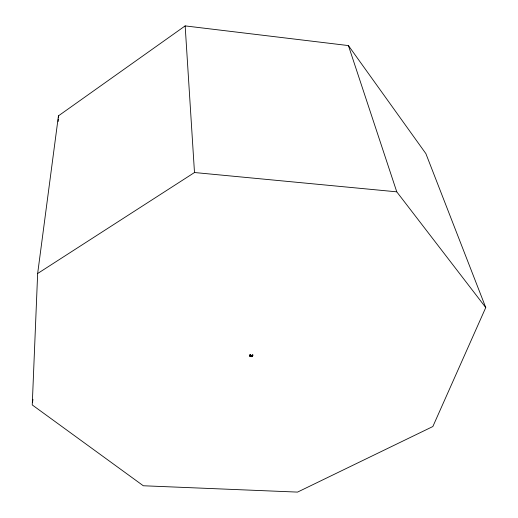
<?xml version="1.0" encoding="UTF-8"?>
<svg xmlns="http://www.w3.org/2000/svg" width="518" height="518" viewBox="0 0 518 518"><rect width="100%" height="100%" fill="white"/><g stroke="black" fill="none" stroke-linecap="round" stroke-linejoin="round"><path stroke-width="0.78" d="M37.652 273.51L32.245 404.934L143.311 485.761L297.546 492.1L432.86 426.528L485.755 307.562L425.88 153.626L348.42 45.578L185.159 25.9L58.45 115.857L37.652 273.51L194.49 172.526L396.769 191.835L485.755 307.562M58.158 121.484L58.281 119.075M58.366 117.463L58.45 115.857M252.907 355.005L252.434 356.177L251.774 356.721L251.133 356.546L252.441 354.875L252.907 355.005L251.729 355.309L252.868 355.62L251.34 355.885L252.434 356.177L251.133 356.546M32.53 402.525L32.919 399.32M250.097 356.559L250.9 355.736L250.265 354.694L249.754 354.811L249.689 356.002L250.097 356.559L250.809 356.403L250.9 355.736L249.689 356.002L250.777 355.147L249.514 355.426L250.265 354.694M348.42 45.578L396.769 191.835M185.159 25.9L194.49 172.526"/></g></svg>
